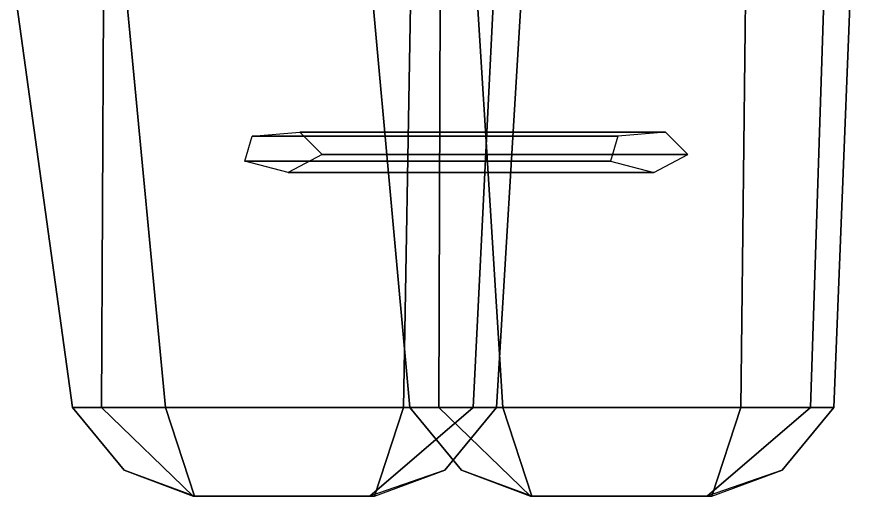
# Model space of a CAD drawing. Header units: metres. Extents: x -56 to 25, y -58 to 58.
# Drawn here: x -19.72 to 24.91, y -57.73 to -32.31 of the extents above; entities that cross this region are included whole.
import ezdxf

# ---------------------------------------------------------------- set-up
doc = ezdxf.new("R2010")
doc.units = ezdxf.units.M

msp = doc.modelspace()

# ---------------------------------------------------------------- linework, layer by layer
at = {"layer": 'AileG2', "color": 32}
for points in [[(-19.71879, -31.677561, 18.220758), (-16.760498, -53.020786, 18.279024), (-15.220591, -53.020786, 17.355074), (-15.115694, -31.677561, 17.122005)], [(-13.858788, -31.677561, 20.052008), (-11.832765, -53.020786, 19.818939), (-16.760498, -53.020786, 18.279024), (-19.71879, -31.677561, 18.220758)], [(-15.115694, -31.677561, 17.122005), (-15.220591, -53.020786, 17.355074), (0.794547, -53.020786, 17.355074), (1.157467, -31.677561, 17.122005)], [(5.552468, -31.677561, 20.052008), (4.490342, -53.020786, 19.818939), (-11.832765, -53.020786, 19.818939), (-13.858788, -31.677561, 20.052008)], [(1.157467, -31.677561, 17.122005), (0.794547, -53.020786, 17.355074), (5.722275, -53.020786, 18.894989), (7.017469, -31.677561, 18.953257)], [(7.017469, -31.677561, 18.953257), (5.722275, -53.020786, 18.894989), (4.490342, -53.020786, 19.818939), (5.552468, -31.677561, 20.052008)], [(-16.760498, -53.020786, 18.279024), (-14.026107, -56.347008, 18.592369), (-10.366101, -57.732933, 18.608456), (-15.220591, -53.020786, 17.355074)], [(-11.832765, -53.020786, 19.818939), (-10.297009, -57.732933, 18.565557), (-14.026107, -56.347008, 18.592369), (-16.760498, -53.020786, 18.279024)], [(-15.220591, -53.020786, 17.355074), (-10.366101, -57.732933, 18.608456), (-0.741207, -57.732933, 18.608456), (0.794547, -53.020786, 17.355074)], [(4.490342, -53.020786, 19.818939), (-0.993422, -57.732933, 18.565557), (-10.297009, -57.732933, 18.565557), (-11.832765, -53.020786, 19.818939)], [(5.722275, -53.020786, 18.894989), (2.987884, -56.347008, 18.581642), (-0.993422, -57.732933, 18.565557), (4.490342, -53.020786, 19.818939)], [(0.794547, -53.020786, 17.355074), (-0.741207, -57.732933, 18.608456), (2.987884, -56.347008, 18.581642), (5.722275, -53.020786, 18.894989)]]:
    msp.add_3dface(points, dxfattribs=at)
at = {"layer": 'AileSupG', "color": 21}
for points in [[(-1.828357, -20.590168, 43.335835), (1.129934, -53.020786, 43.394096), (2.669843, -53.020786, 42.470146), (2.77474, -20.590168, 42.23708)], [(4.031645, -20.590168, 45.16708), (6.057671, -53.020786, 44.93401), (1.129934, -53.020786, 43.394096), (-1.828357, -20.590168, 43.335835)], [(2.77474, -20.590168, 42.23708), (2.669843, -53.020786, 42.470146), (18.684982, -53.020786, 42.470146), (19.047901, -20.590168, 42.23708)], [(23.442904, -20.590168, 45.16708), (22.380775, -53.020786, 44.93401), (6.057671, -53.020786, 44.93401), (4.031645, -20.590168, 45.16708)], [(19.047901, -20.590168, 42.23708), (18.684982, -53.020786, 42.470146), (23.612711, -53.020786, 44.010067), (24.907907, -20.590168, 44.068329)], [(24.907907, -20.590168, 44.068329), (23.612711, -53.020786, 44.010067), (22.380775, -53.020786, 44.93401), (23.442904, -20.590168, 45.16708)], [(1.129934, -53.020786, 43.394096), (3.864327, -56.347008, 43.707439), (7.524333, -57.732933, 43.723534), (2.669843, -53.020786, 42.470146)], [(6.057671, -53.020786, 44.93401), (7.593425, -57.732933, 43.680634), (3.864327, -56.347008, 43.707439), (1.129934, -53.020786, 43.394096)], [(2.669843, -53.020786, 42.470146), (7.524333, -57.732933, 43.723534), (17.149227, -57.732933, 43.723534), (18.684982, -53.020786, 42.470146)], [(22.380775, -53.020786, 44.93401), (16.897011, -57.732933, 43.680634), (7.593425, -57.732933, 43.680634), (6.057671, -53.020786, 44.93401)], [(23.612711, -53.020786, 44.010067), (20.878317, -56.347008, 43.696724), (16.897011, -57.732933, 43.680634), (22.380775, -53.020786, 44.93401)], [(18.684982, -53.020786, 42.470146), (17.149227, -57.732933, 43.723534), (20.878317, -56.347008, 43.696724), (23.612711, -53.020786, 44.010067)]]:
    msp.add_3dface(points, dxfattribs=at)
at = {"layer": 'Tube4', "color": 22}
for points in [[(12.153325, -38.641144, 42.439354), (11.771111, -39.967224, 42.439354), (-7.624666, -39.967224, 19.818939), (-7.24245, -38.641144, 19.818939)], [(14.692832, -38.4207, 42.439354), (12.153325, -38.641144, 42.439354), (-7.24245, -38.641144, 19.818939), (-4.702943, -38.4207, 19.818939)], [(15.880119, -39.610527, 42.439354), (14.692832, -38.4207, 42.439354), (-4.702943, -38.4207, 19.818939), (-3.515657, -39.610527, 19.818939)], [(14.074396, -40.56633, 42.439354), (15.880119, -39.610527, 42.439354), (-3.515657, -39.610527, 19.818939), (-5.32138, -40.56633, 19.818939)], [(11.771111, -39.967224, 42.439354), (14.074396, -40.56633, 42.439354), (-5.32138, -40.56633, 19.818939), (-7.624666, -39.967224, 19.818939)]]:
    msp.add_3dface(points, dxfattribs=at)

doc.saveas('drawing.dxf')
